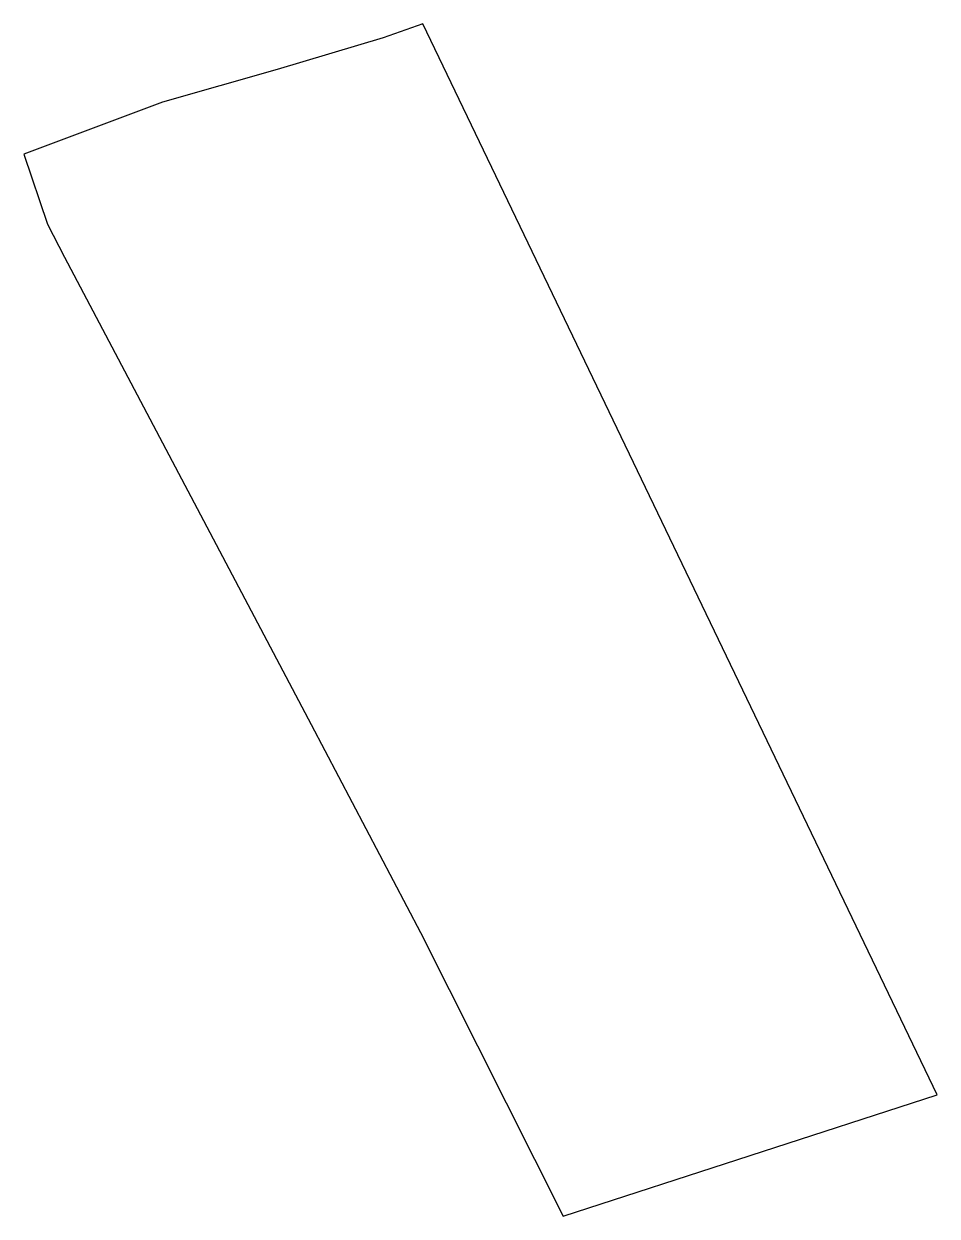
# Model space of a CAD drawing. Header units: millimetres. Extents: x 604255.1 to 604300.4, y 1312673.9 to 1312732.9.
import ezdxf

# ---------------------------------------------------------------- set-up
doc = ezdxf.new("R2010")
doc.units = ezdxf.units.MM

msp = doc.modelspace()

# ---------------------------------------------------------------- linework, layer by layer
at = {"elevation": 330.583}
msp.add_lwpolyline([(604274.895, 1312732.889), (604272.925, 1312732.189), (604267.668, 1312730.63), (604262.001, 1312729.006), (604255.131, 1312726.446), (604256.305, 1312722.974), (604257.148, 1312721.338), (604269.352, 1312698.216), (604274.777, 1312687.913), (604281.836, 1312673.882), (604300.359, 1312679.883)], close=True, dxfattribs=at)

doc.saveas('drawing.dxf')
